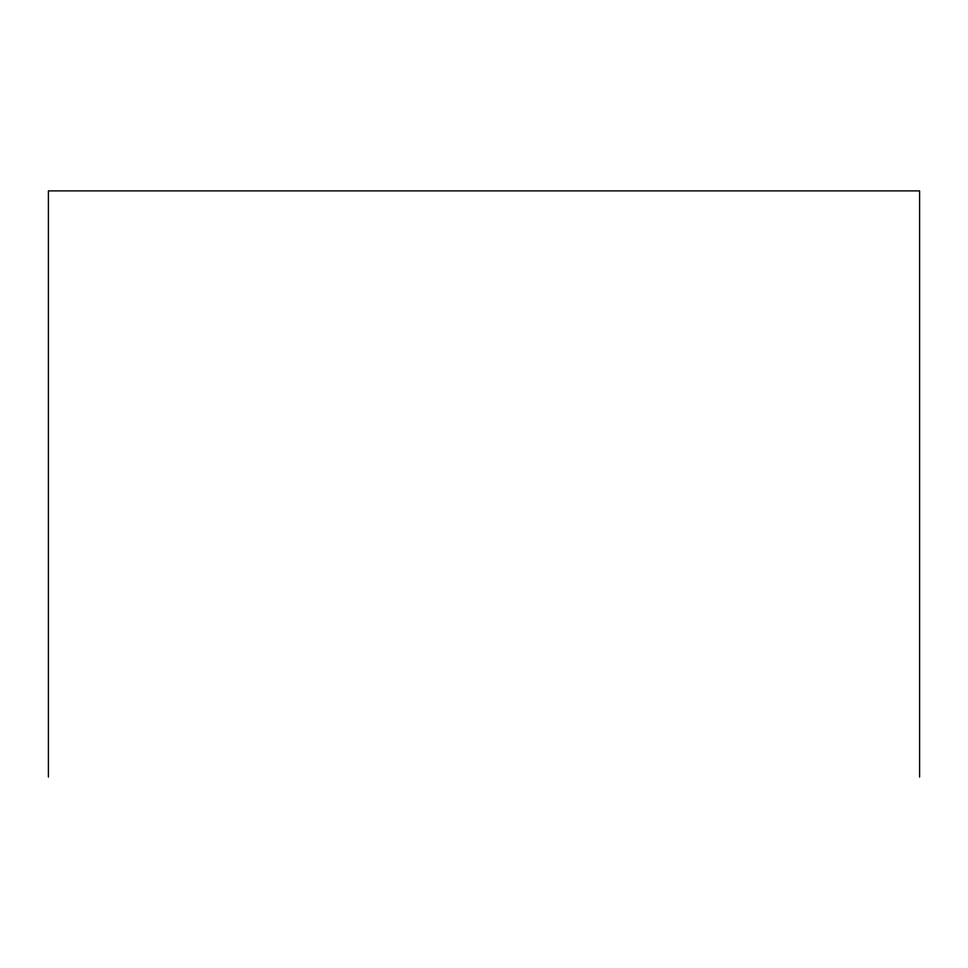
<?xml version="1.0" encoding="UTF-8"?>
<svg xmlns="http://www.w3.org/2000/svg" width="968" height="968" viewBox="0 0 968 968"><rect width="100%" height="100%" fill="white"/><g stroke="black" fill="none" stroke-linecap="round" stroke-linejoin="round"><path stroke-width="1.45" d="M919.6 777.11L919.6 190.89L48.4 190.89L48.4 777.11"/></g></svg>
